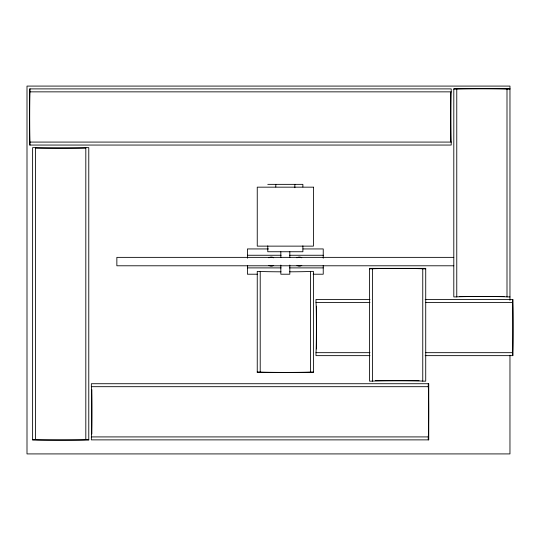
<?xml version="1.0" encoding="UTF-8"?>
<svg xmlns="http://www.w3.org/2000/svg" width="540" height="540" viewBox="0 0 540 540"><rect width="100%" height="100%" fill="white"/><g stroke="black" fill="none" stroke-linecap="round" stroke-linejoin="round"><path stroke-width="0.81" d="M509.963 88.661L453.803 88.661L453.803 296.906L456.766 296.906A25.272 0.439 0 0 1 481.882 296.514A25.272 0.439 0 0 1 506.999 296.906L509.963 296.906M453.803 89.147L456.766 89.147A25.272 0.439 0 0 1 481.882 88.756A25.272 0.439 0 0 1 506.999 89.147L509.963 89.147M30.085 145.051L30.085 142.081A25.272 0.439 -90 0 1 29.693 116.971A25.272 0.439 -90 0 1 30.085 91.854L451.211 91.854L451.211 88.891L29.592 88.891L29.592 145.051L451.211 145.051L451.211 142.081A25.272 0.439 -90 0 1 450.819 116.971A25.272 0.439 -90 0 1 451.211 91.854M30.085 142.081L451.211 142.081M35.579 147.636L32.616 147.636L32.616 440.1L88.776 440.1L88.776 147.636L85.813 147.636A25.272 0.439 0 0 1 60.696 148.028A25.272 0.439 0 0 1 35.579 147.636L35.579 439.614A25.272 0.439 0 0 0 60.696 440.006A25.272 0.439 0 0 0 85.813 439.614L88.776 439.614M35.971 148.122L85.421 148.122M267.779 184.356L302.879 184.356L302.879 186.988M268.481 248.94L247.421 248.94L247.421 258.208M303.021 248.94L323.237 248.94L323.237 258.208M247.421 255.258L281.117 255.258M289.541 255.258L323.237 255.258M453.803 257.364L116.856 257.364L116.856 265.788L453.803 265.788M247.421 267.894L281.117 267.894M289.541 267.894L323.237 267.894M369.569 268.853L372.533 268.853A25.272 0.439 0 0 1 397.643 268.454A25.272 0.439 0 0 1 422.759 268.853L425.723 268.853M281.009 271.809A25.272 0.486 0 0 1 260.213 271.384L257.249 271.384L257.249 372.512L313.409 372.512L313.409 271.384L310.446 271.384A25.272 0.486 0 0 1 289.649 271.809M257.533 274.212L247.421 274.212L247.421 265.37M313.126 274.212L323.237 274.212L323.237 265.37M459.668 296.413L504.097 296.413M369.968 299.484L315.988 299.484L315.988 302.447A25.272 0.439 90 0 1 316.379 327.564A25.272 0.439 90 0 1 315.988 352.674L315.988 355.644L369.968 355.644M425.156 299.484L513 299.484L513 355.644L425.156 355.644M315.988 302.447L369.968 302.447M425.635 302.447L512.507 302.447A25.272 0.439 90 0 1 512.899 327.564A25.272 0.439 90 0 1 512.507 352.674L512.507 355.644M315.988 352.674L369.968 352.674M425.635 352.674L512.507 352.674M257.249 371.972L260.213 371.972A25.272 0.486 0 0 0 285.329 372.404A25.272 0.486 0 0 0 310.446 371.972L313.409 371.972M375.435 380.66L419.02 380.66M372.533 381.152L369.569 381.152L369.569 268.36L425.723 268.36L425.723 381.152L422.759 381.152A25.272 0.439 0 0 0 397.643 380.754A25.272 0.439 0 0 0 372.533 381.152L372.533 268.853M91.361 386.687A25.272 0.439 -90 0 1 91.753 411.797A25.272 0.439 -90 0 1 91.361 436.914L91.361 439.877L428.753 439.877L428.753 383.724L91.361 383.724L91.361 386.687L428.261 386.687A25.272 0.439 90 0 1 428.652 411.797A25.272 0.439 90 0 1 428.261 436.914L428.261 439.877M91.361 436.914L428.261 436.914M32.616 439.614L35.579 439.614M512.507 299.484L512.507 302.447M509.963 300.375L509.963 86.083L27 86.083L27 453.917L509.963 453.917L509.963 355.212M506.999 89.147L506.999 296.906M456.766 89.147L456.766 296.906M450.718 92.239L450.718 141.696M428.261 383.724L428.261 386.687M422.759 268.853L422.759 381.152M316.474 306.187L316.474 348.935M310.446 271.384L310.446 371.972M302.879 245.855L302.879 251.748L267.779 251.748L267.779 245.855M294.853 184.356L294.853 187.731M289.818 251.748L289.818 257.573M289.818 265.059L289.818 274.212L280.834 274.212L280.834 265.059M280.834 251.748L280.834 257.573M275.805 184.356L275.805 186.988M260.213 271.384L260.213 371.972M91.854 389.59L91.854 434.012M85.813 147.636L85.813 439.614M30.085 88.891L30.085 91.854M301.799 265.356A4.496 4.496 0 0 1 296.939 265.356M296.939 257.796A4.496 4.496 0 0 1 301.799 257.796M273.719 265.356A4.496 4.496 0 0 1 268.859 265.356M268.859 257.796A4.496 4.496 0 0 1 273.719 257.796M313.409 187.164L257.249 187.164L257.249 246.132L313.409 246.132L313.409 187.164"/></g></svg>
